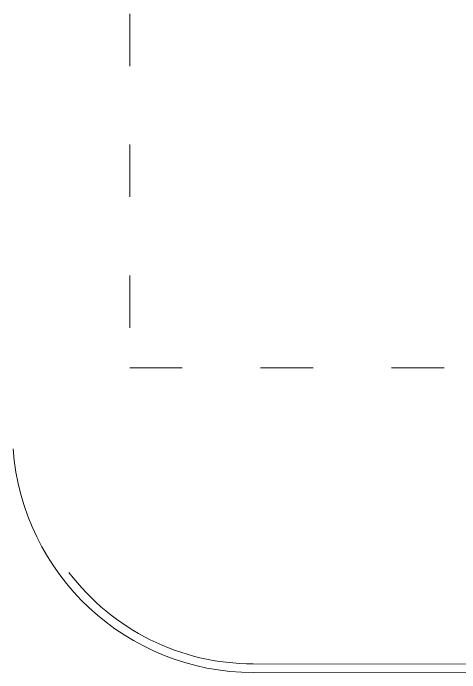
# Model space of a CAD drawing. Header units: millimetres. Extents: x 917 to 1168, y -421 to -23.
# Drawn here: x 981.6 to 991.83, y -367.55 to -352.43 of the extents above; entities that cross this region are included whole.
import ezdxf

# ---------------------------------------------------------------- set-up
doc = ezdxf.new("R2010")
doc.units = ezdxf.units.MM
doc.header["$LTSCALE"] = 0.1
doc.linetypes.add('ACAD_ISO03W100', pattern=[30, 12, -18])
doc.layers.add('A-WALL', color=7, linetype='Continuous', lineweight=5)
doc.layers.add('CORDON H NUEVO', color=251, linetype='Continuous', lineweight=5)

msp = doc.modelspace()

# ---------------------------------------------------------------- linework, layer by layer
at = {"layer": 'A-WALL', "color": 8, "linetype": 'ACAD_ISO03W100', "lineweight": 20}
msp.add_lwpolyline([(984.27, -343.441), (984.27, -360.561), (1091.645, -360.561), (1091.645, -343.441), (984.27, -343.441)], dxfattribs=at)
at = {"layer": 'CORDON H NUEVO', "lineweight": 5}
for p, q in [((987.098, -367.344), (993.911, -367.348)), ((993.911, -367.548), (987.098, -367.544))]:
    msp.add_line(p, q, dxfattribs=at)
for centre, radius, start, end in [((987.11, -362.021), 5.522, 184.0886, 269.8692), ((987.101, -362.044), 5.3, 217.1699, 269.9645)]:
    msp.add_arc(centre, radius, start, end, dxfattribs=at)

doc.saveas('drawing.dxf')
